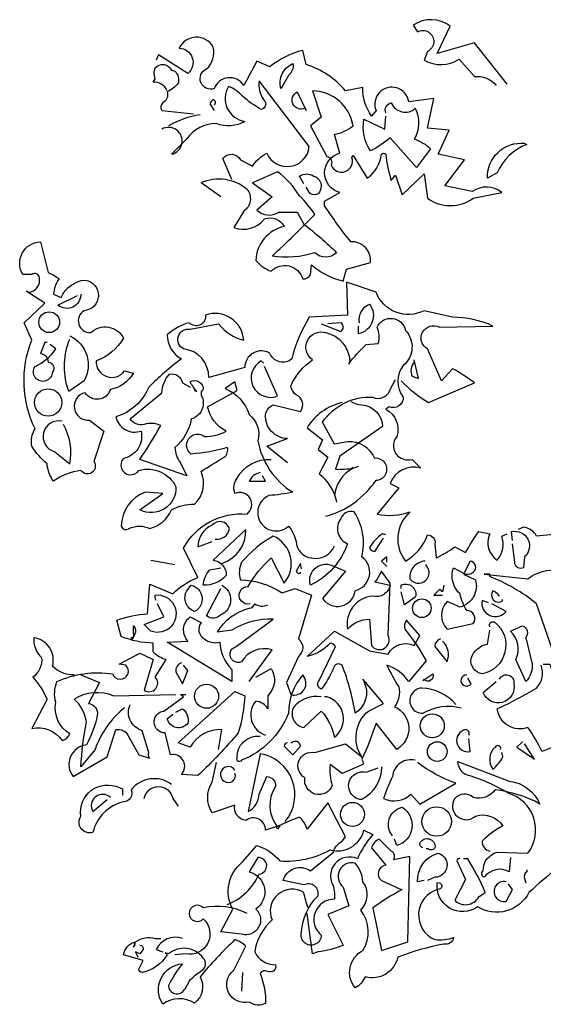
# Model space of a CAD drawing. Header units: metres. Extents: x 368 to 3789, y -155 to 1148.
# Drawn here: x 1734 to 1738.68, y 547.58 to 556.36 of the extents above; entities that cross this region are included whole.
import ezdxf

# ---------------------------------------------------------------- set-up
doc = ezdxf.new("R2010")
doc.units = ezdxf.units.M

# ---------------------------------------------------------------- blocks, each defined once
blk = doc.blocks.new('A$C700F2951')
at = {"color": 74}
for points in [[(1010.3, 3866.4), (942.3, 3952.5), (865.3, 3929.8), (892.5, 3986.5, 0.323273), (815.4, 3988.7), (824.5, 3975.1, -1.034378), (844.9, 3934.4), (838.1, 3916.2, 0.280991), (910.6, 3918.5), (942.3, 3882.2, -0.26123), (987.7, 3864.1)], [(416.5, 3632.9), (375.7, 3662.4, -0.294098), (470.9, 3648.8, -0.441696), (464.1, 3603.5), (443.7, 3569.5, 0.332855), (507.2, 3587.6, -0.375732), (548, 3571.7, 0.339447), (489.1, 3501.5, 0.128281), (520.8, 3478.8, -0.578079), (586.5, 3463, 0.276978), (602.4, 3472), (604.6, 3492.4, 0.124008), (670.4, 3458.4), (677.2, 3483.4), (727, 3497, 0.463104), (686.2, 3540, -0.025284), (631.8, 3614.8), (631.8, 3623.9), (663.6, 3642, -0.779266), (663.6, 3723.6), (652.2, 3762.1, 0.118973), (690.8, 3780.2, 0.363647), (606.9, 3852.8), (625, 3798.4), (602.4, 3780.2), (636.4, 3716.8, -0.5), (645.4, 3698.7, 0.970154), (688.5, 3714.5), (690.8, 3719.1), (720.2, 3671.5, 0.208466), (749.7, 3721.3, -0.5), (758.8, 3721.3, 0.056854), (770.1, 3666.9), (779.1, 3678.3), (792.7, 3637.5), (838.1, 3680.5), (844.9, 3630.7, 0.333328), (940.1, 3630.7), (999, 3642, 0.334427), (937.8, 3644.3), (881.1, 3655.6), (921.9, 3710), (867.5, 3721.3), (890.2, 3771.2), (844.9, 3775.7), (858.5, 3836.9), (806.3, 3830.1, 1.125015), (738.4, 3812), (729.3, 3800.6, -0.162277), (711.2, 3859.6), (674.9, 3852.8, 0.14122), (593.3, 3907.2), (586.5, 3936.6, 0.106674), (518.5, 3902.6), (491.3, 3914), (464.1, 3864.1, 0.62291), (402.9, 3857.3, -0.972748), (387.1, 3898.1, 0.276978), (400.7, 3943.4, 0.613373), (330.4, 3941.2, -0.688248), (348.5, 3889), (287.4, 3927.6), (282.8, 3916.2)], [(305.5, 3852.8, 0.326447), (276, 3870.9), (280.6, 3877.7, -0.099014), (278.3, 3891.3), (280.6, 3900.4, -0.522827), (314.6, 3895.8), (321.4, 3893.6, -0.276978), (328.1, 3868.6, -0.123093), (305.5, 3850.5, -0.350769), (296.4, 3827.8, 0.4142), (294.2, 3812), (359.9, 3805.2)], [(543.5, 3861.8), (541.2, 3857.3, -0.369919), (566.1, 3909.4, -0.265564), (557, 3884.5), (543.5, 3861.8)], [(439.2, 3669.2), (421.1, 3712.3, -0.563461), (457.3, 3710), (482.3, 3696.4, -0.132751), (511.7, 3723.6, 0.770752), (600.1, 3737.2), (495.9, 3873.2, 0.176163), (504.9, 3834.6, -0.659393), (500.4, 3814.2, -0.051254), (461.9, 3841.4, 0.123093), (432.4, 3861.8, 0.535172), (466.4, 3789.3, -0.225418), (407.5, 3784.8, 0.260452), (346.3, 3753), (314.6, 3721.3, 1.152542), (294.2, 3773.4)], [(591, 3816.5, -1), (575.2, 3850.5), (593.3, 3812)], [(402.9, 3823.3, 0.618027), (400.7, 3834.6, 0.162277), (393.9, 3825.6), (402.9, 3812)], [(758.8, 3807.4, -0.480621), (770.1, 3827.8, 0.516449), (819.9, 3816.5, -0.249695), (817.7, 3753, -0.105927), (851.7, 3732.6), (822.2, 3694.1), (767.8, 3755.3, -0.054871), (727, 3728.1, -0.192581), (713.4, 3793.8), (756.5, 3773.4), (758.8, 3800.6)], [(373.5, 3802.9, 0.093063), (307.8, 3780.2)], [(1048.8, 3741.7), (1051.1, 3741.7, 0.20787), (989.9, 3682.8), (969.5, 3671.5, -0.455139), (1046.6, 3744), (1048.8, 3741.7)], [(588.8, 3576.3, -0.033035), (656.8, 3517.3, -0.399994), (611.4, 3517.3, -0.122452), (523.1, 3510.5, 0.012192), (611.4, 3596.7, 0.056335), (579.7, 3635.2, 0.100357), (534.4, 3685.1), (482.3, 3662.4), (523.1, 3632.9), (491.3, 3605.7, 0.349121), (536.7, 3601.2), (575.2, 3601.2), (588.8, 3576.3)], [(588.8, 3660.1), (579.7, 3676, -0.309357), (609.2, 3676, -0.468369), (622.8, 3646.5, -0.763794), (597.8, 3646.5), (593.3, 3653.3)], [(17.7, 3435.8, 0.475967), (40.3, 3465.2, 0.663971), (24.5, 3472), (6.3, 3472, -0.578598), (42.6, 3540), (58.5, 3476.6, -0.062256), (81.1, 3463, 0.15036), (69.8, 3431.2), (85.7, 3424.4, -0.28447), (135.5, 3460.7, -0.892212), (133.2, 3397.2, 0.789642), (146.8, 3351.9, -0.497391), (214.8, 3340.6, -0.176483), (158.2, 3293, 0.748825), (217.1, 3272.6), (235.2, 3268.1, -0.225281), (187.6, 3234.1, -0.647598), (135.5, 3227.3, 0.955292), (144.6, 3170.6), (174, 3147.9), (153.6, 3084.5, -1), (126.4, 3066.3, 0.125122), (69.8, 3043.7, -0.137939), (56.2, 3079.9, -0.062256), (24.5, 3116.2, -0.18132), (31.3, 3152.5, -0.210037), (24.5, 3336), (8.6, 3372.3), (51.7, 3413.1), (13.1, 3438)], [(790.5, 3252.2, 0.068298), (847.1, 3206.9), (942.3, 3247.7, 0.035156), (897, 3277.1), (874.3, 3252.2), (844.9, 3317.9, -0.984375), (869.8, 3363.2), (980.9, 3365.5, 0.108856), (897, 3383.6), (838.1, 3397.2, -0.448303), (738.4, 3435.8), (677.2, 3456.2), (679.4, 3388.2), (600.1, 3383.6, 0.080551), (563.8, 3297.5, -0.524551), (518.5, 3308.8, 0.59317), (466.4, 3279.4), (391.6, 3259, 0.390503), (339.5, 3317.9, -0.868866), (353.1, 3358.7), (412, 3370, 0.173203), (464.1, 3336, 0.499069), (384.8, 3388.2, -0.72995), (350.8, 3372.3, 0.115616), (305.5, 3347.4, 0.276978), (334.9, 3297.5, 0.033035), (267, 3238.6, -0.228363), (199, 3177.4, 0.456192), (251.1, 3147.9, -0.433426), (214.8, 3091.3, 1.078903), (246.6, 3066.3, -0.36409), (323.6, 3032.4, -0.580322), (248.8, 2984.8), (296.4, 3018.8), (260.2, 3021, 0.321106), (210.3, 2950.8, 0.566177), (226.2, 2946.2, -0.211075), (269.2, 2946.2, 0.243835), (314.6, 2984.8, -0.145935), (362.1, 2996.1, 0.321701), (375.7, 3064.1, -0.013153), (423.3, 3093.5, 0.333328), (430.1, 3113.9, -0.053406), (355.3, 3100.3, -1.029831), (382.5, 3136.6, 0.141342), (427.9, 3147.9, -0.23027), (389.3, 3197.8), (450.5, 3231.8), (446, 3249.9), (425.6, 3236.3, -0.215332), (475.5, 3181.9, -0.302765), (493.6, 3127.5, 0.214661), (566.1, 3021, -0.032745), (516.3, 3014.2, 1.185196), (557, 2950.8, -0.115112), (572.9, 2919, 0.379791), (604.6, 2885, 0.362045), (652.2, 2910)], [(126.4, 3431.2, -0.637756), (78.9, 3408.6), (119.6, 3429)], [(704.4, 3372.3, -0.350769), (724.8, 3410.8, -0.561172), (702.1, 3349.6), (702.1, 3365.5)], [(554.8, 3082.2), (511.7, 3116.2), (554.8, 3132.1, -0.43013), (509.5, 3181.9, -0.263626), (525.3, 3202.3), (582, 3188.7, 0.489075), (572.9, 3222.7, -0.178345), (561.6, 3240.9, -0.14975), (606.9, 3295.2, -0.856918), (634.1, 3351.9, -0.338852), (684, 3293), (681.7, 3286.2, -0.055374), (718, 3327), (742.9, 3329.2, 0.195877), (740.6, 3363.2, -0.724503), (799.5, 3356.4, -0.43483), (795, 3283.9, 0.345184), (795, 3218.2, -0.544022), (765.6, 3197.8), (758.8, 3193.3, -0.362045), (781.4, 3136.6, 0.396576), (783.7, 3095.8, 0.236053), (813.1, 3089), (831.3, 3070.9, 0.401123), (767.8, 3039.2), (785.9, 3030.1), (740.6, 2975.7, 0.137604), (808.6, 2980.2, 0.396027), (799.5, 2878.2, 0.180374), (844.9, 2932.6, -0.463791), (860.7, 2914.5), (863, 2885, 0.051575), (901.5, 2907.7), (924.2, 2896.4, -0.023788), (951.4, 2939.4), (974.1, 2934.9, 0.368179), (989.9, 2880.5, 0.264557), (999, 2930.4), (1010.3, 2934.9)], [(625, 3370), (665.8, 3354.2, 0.5), (665.8, 3372.3), (638.6, 3370)], [(56.2, 3331.5), (51.7, 3331.5), (42.6, 3308.8, -0.38205), (58.5, 3290.7, -0.618027), (67.5, 3270.3, -1.341293), (31.3, 3281.6, 0.132751), (74.3, 3317.9), (63, 3327)], [(103.8, 3345.1, -0.432632), (133.2, 3252.2), (101.5, 3229.5, -0.173904), (101.5, 3333.8), (103.8, 3338.3)], [(504.9, 3288.4), (500.4, 3293, 0.940445), (534.4, 3220.5), (507.2, 3281.6)], [(817.7, 3290.7, 0.292984), (813.1, 3261.3), (826.7, 3256.7), (817.7, 3295.2)], [(362.1, 3236.3), (362.1, 3231.8), (366.7, 3229.5, -0.051575), (353.1, 3249.9, -0.580322), (380.3, 3234.1, 0.442368), (378, 3218.2, -0.445358), (355.3, 3172.9, -0.177689), (321.4, 3113.9, 0.15036), (332.7, 3082.2), (346.3, 3055), (248.8, 3089, 0.019806), (291.9, 3159.3, 0.195877), (257.9, 3161.5, -0.32045), (228.4, 3172.9), (294.2, 3227.3, -0.171616), (310, 3265.8, -0.427887), (337.2, 3247.7), (353.1, 3238.6)], [(634.1, 2971.2, 0.179703), (738.4, 3046, 1.048752), (736.1, 3091.3, 0.319077), (679.4, 3125.3), (652.2, 3120.7), (627.3, 3166.1, -0.261322), (731.6, 3218.2, 0.45993), (767.8, 3234.1), (779.1, 3254.5)], [(668.1, 3206.9, 0.203552), (595.6, 3154.7), (627.3, 3129.8), (618.2, 3109.4), (638.6, 3093.5), (620.5, 3059.5, -0.169113), (656.8, 3000.6)], [(686.2, 3209.1, 0.15036), (708.9, 3202.3, -0.384125), (752, 3157), (663.6, 3095.8), (654.5, 3068.6, 0.045349), (690.8, 3070.9), (702.1, 3075.4)], [(87.9, 3168.3, 0.975662), (72.1, 3104.9), (103.8, 3079.9, 0.17128), (90.2, 3161.5)], [(112.8, 2642.5, -0.206955), (67.5, 2660.7, 0.457672), (29, 2719.6, 0.243301), (44.9, 2678.8, -0.282349), (26.7, 2638, -0.081024), (56.2, 2592.7), (24.5, 2531.5, -0.303375), (87.9, 2506.6, 0.224854), (103.8, 2520.2, -0.311218), (74.3, 2585.9, -0.155243), (76.6, 2628.9, -0.142853), (192.2, 2644.8, 1.280762), (219.4, 2662.9), (205.8, 2665.2), (248.8, 2687.9), (276, 2674.3), (257.9, 2610.8, 0.904984), (280.6, 2638), (303.2, 2674.3, -0.135742), (276, 2690.1), (276, 2708.3, -0.08728), (210.3, 2721.9), (201.2, 2755.9, -0.068298), (264.7, 2769.5), (269.2, 2830.6), (316.8, 2810.3, -0.111496), (368.9, 2844.2), (339.5, 2905.4, -0.299683), (470.9, 2975.7, 0.876053), (446, 3018.8, -0.268112), (450.5, 3050.5, -0.290573), (520.8, 3089)], [(688.5, 3073.1), (690.8, 3070.9, 0.247803), (652.2, 3014.2)], [(498.1, 3061.8, 0.25296), (475.5, 3043.7), (509.5, 3043.7), (502.7, 3055)], [(652.2, 2866.9), (674.9, 2857.8), (627.3, 2801.2, 0.693726), (695.3, 2817.1, 0.640244), (708.9, 2887.3, 0.209961), (693, 2980.2, 0.4142), (665.8, 2966.6, 0.502121), (679.4, 2914.5, -0.199463), (602.4, 2828.4, -0.690872), (652.2, 2866.9)], [(405.2, 2923.6, 0.403595), (434.7, 2946.2, 0.566177), (398.4, 2953, 0.2939), (368.9, 2907.7), (398.4, 2919)], [(418.8, 2873.7, 0.335266), (468.7, 2944), (400.7, 2880.5, -0.380188), (427.9, 2848.8, -0.218826), (380.3, 2828.4, -0.173203), (393.9, 2860.1), (416.5, 2864.6)], [(1252.8, 2848.8, -0.923187), (1286.8, 2826.1, -0.205933), (1214.3, 2853.3, 0.618027), (1218.8, 2862.4, 0.123093), (1182.6, 2857.8, 0.111496), (1191.6, 2814.8, -0.361099), (1148.6, 2753.6, -0.656662), (1164.4, 2814.8, 0.887543), (1128.2, 2751.3, -0.427811), (1105.5, 2690.1), (1071.5, 2789.9, 0.077148), (974.1, 2846.5), (974.1, 2851), (962.7, 2851), (1053.4, 2842, -0.386002), (1175.8, 2830.6, 0.310577), (1196.2, 2848.8, 0.21463), (1148.6, 2866.9, -0.608597), (1141.8, 2937.2), (1071.5, 2930.4, 0.236053), (1044.3, 2948.5), (1033, 2944)], [(477.7, 2789.9, -1.144211), (473.2, 2826.1, -0.070038), (520.8, 2885), (548, 2832.9, 0.501633), (525.3, 2930.4, 0.085571), (459.6, 2876, 0.186783), (457.3, 2839.7, -0.14386), (543.5, 2812.5), (570.6, 2821.6), (604.6, 2808), (577.4, 2717.3, -0.506302), (577.4, 2681.1), (552.5, 2626.7), (561.6, 2601.8, 0.762985), (586.5, 2642.5, 0.185364), (557, 2563.2, -0.20929), (459.6, 2465.8, -1), (450.5, 2470.3, -0.463791), (498.1, 2515.6)], [(758.8, 2932.6), (752, 2934.9, 0.132751), (724.8, 2905.4, 0.236053), (736.1, 2898.6), (754.2, 2925.8)], [(1021.6, 2921.3), (1019.4, 2939.4, -0.775711), (1046.6, 2887.3), (1044.3, 2864.6, -0.566177), (1026.2, 2876), (1021.6, 2914.5)], [(584.2, 2862.4), (582, 2873.7), (572.9, 2857.8, 0.4142), (582, 2853.3), (582, 2855.6)], [(840.3, 2878.2, 0.437042), (808.6, 2842, 1.073196), (842.6, 2869.2), (842.6, 2871.4)], [(919.7, 2853.3, 0.323349), (940.1, 2855.6, 0.697281), (933.3, 2878.2), (919.7, 2851), (944.6, 2839.7, -0.421158), (912.9, 2783.1), (885.7, 2794.4, 0.400543), (885.7, 2737.7), (940.1, 2749.1, 0.60791), (926.5, 2776.3, -0.092926), (912.9, 2810.3, -0.257919), (897, 2857.8), (899.3, 2864.6), (919.7, 2853.3)], [(738.4, 2837.4), (736.1, 2835.2), (767.8, 2828.4, -0.422256), (731.6, 2805.7, 0.445663), (679.4, 2737.7, -0.209656), (724.8, 2758.1), (729.3, 2703.7, 0.945984), (763.3, 2724.1), (767.8, 2832.9), (749.7, 2857.8), (738.4, 2837.4)], [(355.3, 2828.4, -0.701004), (362.1, 2774, -0.468369), (346.3, 2817.1), (355.3, 2828.4)], [(418.8, 2828.4, -0.632828), (416.5, 2767.2, -0.388977), (387.1, 2764.9), (416.5, 2821.6)], [(790.5, 2821.6), (790.5, 2828.4, -0.669312), (819.9, 2803.5), (797.3, 2787.6), (790.5, 2814.8)], [(282.8, 2796.7, -0.236053), (280.6, 2808, -1.2724), (271.5, 2733.2), (257.9, 2746.8), (298.7, 2762.7), (285.1, 2789.9)], [(994.5, 2805.7, 0.099014), (980.9, 2817.1, 0.895035), (1001.3, 2796.7), (999, 2798.9)], [(475.5, 2628.9), (523.1, 2694.7, 0.345856), (459.6, 2669.7, -1.086792), (448.3, 2701.5), (525.3, 2758.1, 0.147873), (439.2, 2735.5), (409.7, 2730.9, -0.205246), (475.5, 2780.8, 0.343094), (486.8, 2789.9, 0.248367), (514, 2787.6)], [(971.8, 2792.1), (958.2, 2796.7, 0.784103), (1008, 2774), (978.6, 2789.9)], [(305.5, 2710.5), (348.5, 2712.8, -0.451447), (353.1, 2762.7), (375.7, 2751.3, 0.461777), (382.5, 2717.3, 0.236053), (414.3, 2710.5, 0.176865), (439.2, 2653.9), (439.2, 2628.9), (305.5, 2710.5)], [(237.5, 2726.4), (233, 2715.1), (230.7, 2719.6, 0.618027), (235.2, 2728.7), (235.2, 2744.5, -0.369919), (237.5, 2726.4)], [(713.4, 2628.9, -0.38205), (695.3, 2563.2, 0.053894), (668.1, 2662.9, 0.566177), (650, 2656.1, -0.062256), (625, 2613.1, -0.535172), (620.5, 2631.2), (654.5, 2701.5, 0.236053), (643.2, 2708.3, -0.164429), (595.6, 2681.1), (652.2, 2733.2), (724.8, 2692.4), (763.3, 2685.6, -0.400864), (817.7, 2703.7), (829, 2724.1), (801.8, 2755.9, 0.343094), (799.5, 2735.5, -0.040558), (842.6, 2672), (806.3, 2628.9, 0.162277), (761, 2662.9, 0.038391), (785.9, 2617.6, -0.212204), (776.9, 2576.8, -0.615097), (781.4, 2488.4), (738.4, 2542.8, -0.03656), (708.9, 2468, -0.236053), (711.2, 2456.7), (668.1, 2438.6), (643.2, 2456.7, 0.109772), (647.7, 2413.6, -0.906464), (591, 2429.5, -0.872879), (611.4, 2481.6), (674.9, 2499.8), (708.9, 2472.6, -0.380005), (722.5, 2567.8), (754.2, 2583.6), (711.2, 2633.5)], [(974.1, 2742.3, -0.780762), (985.4, 2751.3, -0.63501), (958.2, 2644.8, -0.403961), (935.5, 2676.5, -0.290024), (969.5, 2706), (974.1, 2735.5)], [(1048.8, 2628.9), (1028.4, 2674.3, 0.335037), (1017.1, 2733.2), (1042, 2744.5, -0.5), (1048.8, 2719.6), (1062.4, 2665.2, -0.220596), (1048.8, 2628.9)], [(872.1, 2717.3, 0.355026), (860.7, 2701.5), (885.7, 2669.7, 0.313034), (876.6, 2712.8)], [(334.9, 2667.5, 0.38205), (323.6, 2649.3), (337.2, 2624.4), (348.5, 2651.6), (339.5, 2662.9)], [(489.1, 2638), (520.8, 2656.1, -0.359619), (514, 2599.5), (514, 2572.3, 0.236053), (489.1, 2588.2, 0.533035), (509.5, 2517.9)], [(1085.1, 2665.2), (1098.7, 2665.2, 0.014771), (1139.5, 2561, -0.94693), (1128.2, 2502), (1082.8, 2483.9, 0.033691), (1053.4, 2533.8, -0.489075), (989.9, 2572.3, 0.024368), (1071.5, 2615.3, 0.28447), (1080.6, 2662.9)], [(126.4, 2642.5), (165, 2626.7), (142.3, 2583.6, -0.4142), (160.4, 2558.7, -0.077194), (137.8, 2497.5, 0.59314), (110.6, 2431.8), (180.8, 2472.6), (199, 2529.2, -0.333328), (223.9, 2517.9), (246.6, 2477.1), (269.2, 2470.3, -0.236053), (267, 2481.6), (253.4, 2527, -0.442368), (228.4, 2581.4)], [(838.1, 2633.5), (835.8, 2631.2), (856.2, 2644.8, -0.854492), (838.1, 2633.5)], [(926.5, 2642.5, 1.704361), (935.5, 2624.4), (928.7, 2635.7)], [(994.5, 2633.5, -0.909286), (1023.9, 2624.4, -0.934128), (960.5, 2606.3), (987.7, 2628.9)], [(903.8, 2581.4, 0.204559), (833.5, 2615.3, 1.007538), (835.8, 2563.2, -0.199997), (915.1, 2574.6)], [(217.1, 2574.6, 0.137131), (155.9, 2488.4), (126.4, 2452.2, -0.032974), (137.8, 2545.1, 0.170273), (112.8, 2592.7, -0.248367), (194.4, 2599.5), (323.6, 2601.8)], [(412, 2488.4), (418.8, 2529.2, 0.282669), (353.1, 2493), (328.1, 2502), (446, 2608.5), (466.4, 2599.5, -0.057053), (452.8, 2522.4, -0.026291), (368.9, 2434), (334.9, 2436.3, 0.738571), (312.3, 2477.1), (301, 2522.4, -0.953979), (298.7, 2567.8), (339.5, 2597.2), (332.7, 2601.8), (344, 2601.8)], [(625, 2597.2, 0.261322), (568.4, 2576.8, 0.537704), (588.8, 2533.8), (625, 2567.8, -0.134644), (652.2, 2513.4, 0.615494), (636.4, 2597.2), (631.8, 2597.2)], [(323.6, 2565.5), (337.2, 2572.3, -0.282349), (348.5, 2542.8, -0.636856), (305.5, 2551.9), (316.8, 2561)], [(931, 2517.9, 0.535172), (924.2, 2529.2, 1), (933.3, 2483.9), (931, 2511.1)], [(554.8, 2502, 0.333328), (548, 2495.2), (566.1, 2477.1), (582, 2495.2, 0.630219), (563.8, 2502), (561.6, 2502)], [(996.7, 2488.4, 0.926025), (985.4, 2493, 0.396576), (980.9, 2447.6, 0.099014), (1001.3, 2472.6), (999, 2481.6)], [(550.3, 2338.9, 0.578384), (498.1, 2479.4), (473.2, 2359.3, 0.269913), (495.9, 2395.5), (511.7, 2431.8, -0.455139), (529.9, 2411.4, 0.328934), (534.4, 2327.5)], [(430.1, 2166.6, 0.193268), (495.9, 2230.1, 1), (493.6, 2264.1), (475.5, 2234.6, -0.647644), (489.1, 2157.5, -0.795288), (459.6, 2105.4), (416.5, 2110), (441.5, 2157.5, -0.37175), (461.9, 2255), (491.3, 2289, -0.154297), (538.9, 2257.3, 0.143036), (643.2, 2279.9, 0.416412), (713.4, 2320.7), (731.6, 2311.7, 0.064804), (699.8, 2261.8, 0.7435), (650, 2205.1, -0.07106), (652.2, 2177.9, 0.711472), (625, 2103.2, -1.156403), (584.2, 2110, -0.187744), (618.2, 2184.7, 0.647598), (588.8, 2207.4), (545.7, 2216.5, -0.524124), (602.4, 2236.9), (650, 2275.4, -0.219635), (668.1, 2298.1), (674.9, 2307.1), (638.6, 2377.4), (595.6, 2323, 0.158417), (579.7, 2347.9, 0.01886), (536.7, 2329.8), (509.5, 2320.7, 0.622437), (468.7, 2341.1, -0.457672), (446, 2372.9), (398.4, 2357, -0.285706), (398.4, 2420.4), (407.5, 2461.2)], [(446, 2445.4, 2.427765), (441.5, 2422.7, 0.302765), (446, 2438.6)], [(749.7, 2452.2, -0.276978), (708.9, 2384.2, -1.112411), (718, 2440.8), (742.9, 2449.9)], [(819.9, 2465.8, 0.462555), (772.4, 2431.8, 0.034729), (754.2, 2386.4, 0.307983), (810.9, 2395.5), (829, 2375.1), (903.8, 2418.2, -0.078186), (824.5, 2461.2)], [(1017.1, 2264.1), (1014.8, 2234.6, 0.383194), (962.7, 2223.3, -0.566177), (960.5, 2236.9, -0.347336), (989.9, 2275.4), (1053.4, 2273.1, 0.522125), (1012.6, 2397.8, 0.062256), (924.2, 2436.3, -0.259125), (908.3, 2463.5), (1014.8, 2422.7, -0.262924), (1078.3, 2375.1, 0.097885), (985.4, 2404.6, -0.315216), (940.1, 2388.7, 0.4142), (901.5, 2386.4, 0.882782), (944.6, 2350.2, -0.333328), (1001.3, 2329.8, 0.076187), (958.2, 2298.1, 0.369919), (974.1, 2277.7)], [(314.6, 2415.9, 0.401978), (230.7, 2404.6, -0.535172), (214.8, 2379.6, 0.285706), (151.4, 2316.2, -0.700424), (126.4, 2350.2, -0.60141), (205.8, 2409.1), (212.6, 2406.8), (212.6, 2393.2)], [(257.9, 2386.4, -0.849075), (316.8, 2386.4), (328.1, 2370.6)], [(187.6, 2388.7, 0.873947), (151.4, 2359.3), (180.8, 2384.2)], [(772.4, 2309.4, -0.563461), (792.7, 2368.3, -0.649872), (781.4, 2289), (776.9, 2302.6)], [(790.5, 2198.3), (792.7, 2198.3, 0.023788), (731.6, 2159.8), (749.7, 2071.4), (804.1, 2089.6), (808.6, 2266.3), (774.6, 2259.5, 0.45993), (770.1, 2277.7), (745.2, 2302.6, 0.219635), (729.3, 2284.5), (758.8, 2248.2, 0.677032), (749.7, 2216.5), (790.5, 2198.3)], [(835.8, 2284.5, -0.4142), (829, 2293.5, -0.868622), (860.7, 2284.5, -0.489075), (847.1, 2282.2), (842.6, 2282.2)], [(838.1, 2216.5), (824.5, 2214.2, -0.352295), (867.5, 2273.1, -0.860382), (860.7, 2223.3), (844.9, 2216.5)], [(912.9, 2261.8, 0.618027), (906.1, 2257.3), (924.2, 2218.7), (901.5, 2175.7, 0.492645), (951.4, 2182.5), (965, 2191.5, 0.039658), (928.7, 2261.8), (919.7, 2261.8)], [(1051.1, 2239.1), (1051.1, 2234.6, 0.4142), (1046.6, 2221), (1048.8, 2211.9)], [(1008, 2214.2, 1.222214), (1008, 2173.4), (1021.6, 2198.3), (1012.6, 2209.7)], [(597.8, 2159.8, -0.038391), (588.8, 2191.5, 0.746384), (523.1, 2134.9, 0.174225), (486.8, 2069.2, 0.297256), (529.9, 2042, -0.690201), (514, 2028.4, 0.4142), (498.1, 2023.8, -0.101105), (509.5, 1962.6, -0.329758), (475.5, 1964.9, -0.819794), (443.7, 2030.6), (468.7, 2080.5, 0.090164), (446, 2094.1, 0.033295), (373.5, 2017, -0.376038), (362.1, 1962.6, 0.309357), (296.4, 1960.4, -0.577087), (337.2, 2044.2, 0.060913), (307.8, 1998.9, 0.595963), (337.2, 1985.3, 0.090164), (350.8, 2008, -0.069427), (378, 2030.6, 0.449051), (380.3, 2055.6, 0.431824), (307.8, 2064.6), (301, 2066.9), (305.5, 2062.4, -0.206619), (253.4, 2026.1, -0.333328), (246.6, 2032.9), (255.6, 2051), (214.8, 2062.4, -0.309357), (239.8, 2089.6, -0.236053), (280.6, 2096.4), (291.9, 2096.4)], [(470.9, 2148.5, 0.172379), (380.3, 2159.8, 2.599991), (380.3, 2137.2, -0.757538), (344, 2064.6), (321.4, 2062.4)], [(337.2, 2096.4, 0.386597), (282.8, 2073.7), (296.4, 2069.2)], [(248.8, 2082.8, -0.4142), (255.6, 2073.7), (248.8, 2064.6), (239.8, 2069.2), (244.3, 2057.8)]]:
    blk.add_lwpolyline(points, format="xyb", dxfattribs=at)
for points in [[(271.5, 2880.5), (321.4, 2871.4)], [(761, 2876), (761, 2887.3), (749.7, 2878.2), (761, 2866.9)], [(878.9, 2828.4), (876.6, 2814.8), (869.8, 2819.3), (858.5, 2808), (876.6, 2808)], [(713.4, 2628.9), (718, 2626.7), (718, 2624.4)], [(1042, 2504.3), (1030.7, 2493), (1067, 2468), (1046.6, 2499.8)], [(538.9, 2329.8), (534.4, 2323), (532.1, 2327.5)], [(237.5, 2087.3), (235.2, 2078.2), (239.8, 2085), (237.5, 2087.3)], [(461.9, 2026.1), (459.6, 1987.6)]]:
    blk.add_lwpolyline(points, dxfattribs=at)
at = {"color": 35}
blk.add_lwpolyline([(1114.6, 2241.4, 0.037994), (1055.6, 2191.5, -0.432571), (949.1, 2162.1, -0.653381), (865.3, 2211.9, -1.198212), (867.5, 2198.3, 0.717178), (860.7, 2094.1, 0.099014), (899.3, 2098.6, -0.439896), (878.9, 2085, 0.044022), (783.7, 2057.8, -0.432632), (715.7, 2017, -0.169403), (695.3, 1994.4, -0.48349), (711.2, 2071.4, 0.322495), (706.6, 2155.3, 0.382629), (711.2, 2214.2, 0.171616), (695.3, 2252.7, 0.801453), (670.4, 2202.9), (681.7, 2164.3), (638.6, 2146.2), (670.4, 2082.8, -0.092056), (618.2, 2069.2), (606.9, 2064.6), (595.6, 2148.5)], format="xyb", dxfattribs=at)
at = {"color": 74}
for centre, radius in [((60.7, 3373.4), 21.5), ((58.5, 3206.9), 28.3), ((833.5, 2780.8), 19.3), ((387.1, 2598.4), 24.9), ((855.1, 2537.2), 24.9), ((865.3, 2483.9), 20.4), ((689.6, 2353.6), 24.9), ((864.1, 2338.9), 30.6)]:
    blk.add_circle(centre, radius, dxfattribs=at)

msp = doc.modelspace()

# ---------------------------------------------------------------- block references
at = {"xscale": 0.00430364964322203, "yscale": 0.00430364964322203, "zscale": 0.00430364964322203}
msp.add_blockref('A$C700F2951', (1734.0016, 539.1497, 845.657), dxfattribs=at)

doc.saveas('drawing.dxf')
